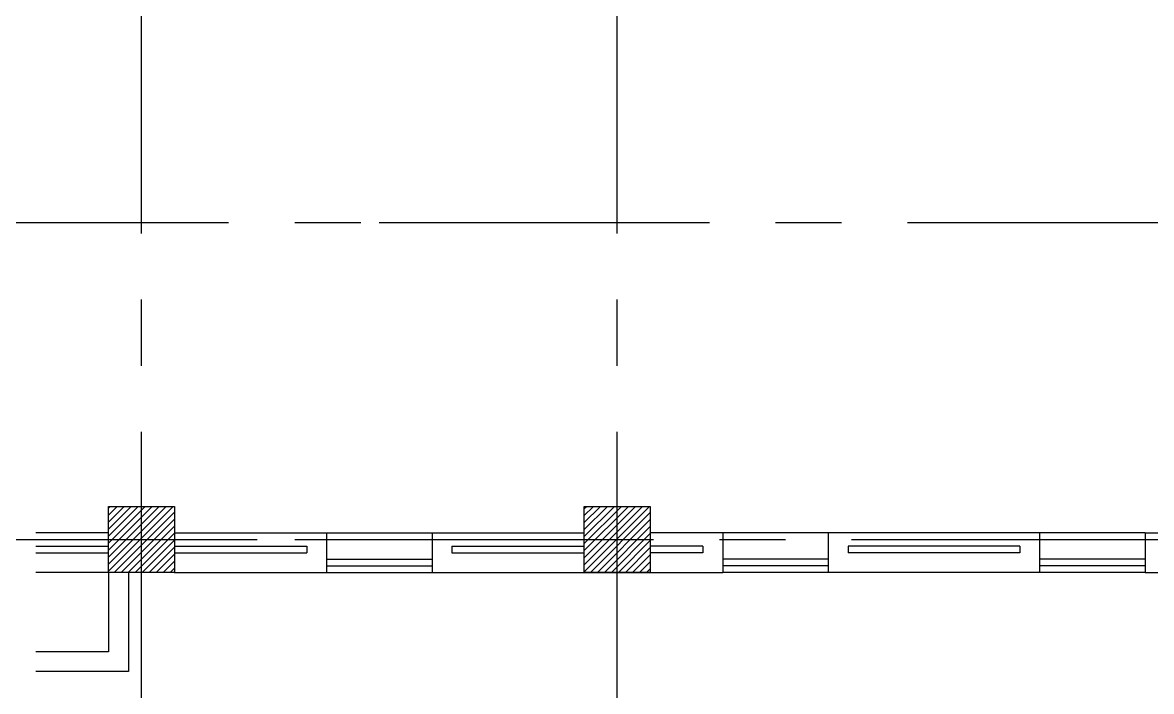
# Model space of a CAD drawing. Extents: x 417866029 to 417866302, y 43498045 to 43498122.
# Drawn here: x 417866034.5 to 417866043.05, y 43498109.04 to 43498114.1 of the extents above; entities that cross this region are included whole.
import ezdxf

# ---------------------------------------------------------------- set-up
doc = ezdxf.new("R2010")
doc.units = 0
doc.header["$MEASUREMENT"] = 0
doc.linetypes.add('CENTERX2', pattern=[4, 2.5, -0.5, 0.5, -0.5])
doc.layers.get('0').update_dxf_attribs({"linetype": 'CONTINUOUS'})
for name, color, linetype in [('AXES', 11, 'CENTERX2'), ('COL', 7, 'CONTINUOUS'), ('HAT', 11, 'CONTINUOUS'), ('INSUL', 9, 'CONTINUOUS'), ('WALL', 9, 'CONTINUOUS'), ('WIN', 9, 'CONTINUOUS')]:
    doc.layers.add(name, color=color, linetype=linetype)

# ---------------------------------------------------------------- blocks, each defined once
blk = doc.blocks.new('*X51')
at = {"color": 0}
for p, q in [((80579.2, 177099.3), (81069.7, 177589.7)), ((80579.2, 177152.3), (81016.6, 177589.7)), ((80579.2, 177205.4), (80963.6, 177589.7)), ((80579.2, 177258.4), (80910.6, 177589.7)), ((80579.2, 177311.4), (80857.5, 177589.7)), ((80579.2, 177364.5), (80804.5, 177589.7)), ((80579.2, 177417.5), (80751.5, 177589.7)), ((80579.2, 177470.5), (80698.4, 177589.7)), ((80579.2, 177523.6), (80645.4, 177589.7)), ((80579.2, 177576.6), (80592.4, 177589.7)), ((80622.7, 177089.7), (81079.2, 177546.3)), ((80675.7, 177089.7), (81079.2, 177493.2)), ((80728.8, 177089.7), (81079.2, 177440.2)), ((80781.8, 177089.7), (81079.2, 177387.2)), ((80834.8, 177089.7), (81079.2, 177334.1)), ((80887.9, 177089.7), (81079.2, 177281.1)), ((80940.9, 177089.7), (81079.2, 177228.1)), ((80993.9, 177089.7), (81079.2, 177175)), ((81047, 177089.7), (81079.2, 177122))]:
    blk.add_line(p, q, dxfattribs=at)
blk = doc.blocks.new('*X50')
at = {"color": 0}
for p, q in [((84179.2, 177093.1), (84675.9, 177589.7)), ((84179.2, 177146.1), (84622.9, 177589.7)), ((84179.2, 177199.1), (84569.8, 177589.7)), ((84179.2, 177252.2), (84516.8, 177589.7)), ((84179.2, 177305.2), (84463.8, 177589.7)), ((84179.2, 177358.2), (84410.7, 177589.7)), ((84179.2, 177411.3), (84357.7, 177589.7)), ((84179.2, 177464.3), (84304.7, 177589.7)), ((84179.2, 177517.3), (84251.6, 177589.7)), ((84179.2, 177570.4), (84198.6, 177589.7)), ((84228.9, 177089.7), (84679.2, 177540)), ((84282, 177089.7), (84679.2, 177487)), ((84335, 177089.7), (84679.2, 177434)), ((84388, 177089.7), (84679.2, 177380.9)), ((84441.1, 177089.7), (84679.2, 177327.9)), ((84494.1, 177089.7), (84679.2, 177274.9)), ((84547.1, 177089.7), (84679.2, 177221.8)), ((84600.2, 177089.7), (84679.2, 177168.8)), ((84653.2, 177089.7), (84679.2, 177115.8))]:
    blk.add_line(p, q, dxfattribs=at)

msp = doc.modelspace()

# ---------------------------------------------------------------- linework, layer by layer
at = {"layer": 'AXES'}
for p, q in [((417866035.4035, 43498044.5064), (417866035.4035, 43498121.7771)), ((417866035.4035, 43498044.5064), (417866035.4035, 43498121.7771)), ((417866039.0035, 43498044.5064), (417866039.0035, 43498121.7771)), ((417866039.0035, 43498044.5064), (417866039.0035, 43498121.7771)), ((417866029.5626, 43498112.5907), (417866037.2035, 43498112.5907)), ((417866037.2035, 43498112.5907), (417866053.4035, 43498112.5907)), ((417866029.5626, 43498110.1907), (417866037.2035, 43498110.1907)), ((417866032.7785, 43498110.1907), (417866103.1626, 43498110.1907))]:
    msp.add_line(p, q, dxfattribs=at)
at = {"layer": 'COL'}
for points in [[(417866035.1535, 43498109.9407), (417866035.1535, 43498110.4407), (417866035.6535, 43498110.4407), (417866035.6535, 43498109.9407)], [(417866035.1535, 43498109.9407), (417866035.1535, 43498110.4407), (417866035.6535, 43498110.4407), (417866035.6535, 43498109.9407)], [(417866038.7535, 43498109.9407), (417866038.7535, 43498110.4407), (417866039.2535, 43498110.4407), (417866039.2535, 43498109.9407)]]:
    msp.add_lwpolyline(points, close=True, dxfattribs=at)
at = {"layer": 'INSUL'}
for p, q in [((417866034.6028, 43498110.1407), (417866035.1535, 43498110.1407)), ((417866034.6028, 43498110.1407), (417866035.1535, 43498110.1407)), ((417866035.6535, 43498110.1407), (417866036.6535, 43498110.1407)), ((417866036.6535, 43498110.1407), (417866036.6535, 43498110.0907)), ((417866036.6535, 43498110.1407), (417866036.6535, 43498110.0907)), ((417866037.7535, 43498110.1407), (417866037.7535, 43498110.0907)), ((417866037.7535, 43498110.1407), (417866038.7535, 43498110.1407)), ((417866037.7535, 43498110.1407), (417866037.7535, 43498110.0907)), ((417866037.7535, 43498110.1407), (417866038.7535, 43498110.1407)), ((417866038.4035, 43498110.1407), (417866038.7535, 43498110.1407)), ((417866038.4035, 43498110.1407), (417866038.7535, 43498110.1407)), ((417866039.6535, 43498110.1407), (417866039.2535, 43498110.1407)), ((417866039.6535, 43498110.1407), (417866039.6535, 43498110.0907)), ((417866039.6535, 43498110.1407), (417866039.6535, 43498110.0907)), ((417866040.7535, 43498110.1407), (417866040.7535, 43498110.0907)), ((417866042.0535, 43498110.1407), (417866040.7535, 43498110.1407)), ((417866042.0535, 43498110.1407), (417866042.0535, 43498110.0907)), ((417866034.6028, 43498110.0907), (417866035.1535, 43498110.0907)), ((417866034.6028, 43498110.0907), (417866035.1535, 43498110.0907)), ((417866035.6535, 43498110.0907), (417866036.6535, 43498110.0907)), ((417866037.7535, 43498110.0907), (417866038.7535, 43498110.0907)), ((417866037.7535, 43498110.0907), (417866038.7535, 43498110.0907)), ((417866038.4035, 43498110.0907), (417866038.7535, 43498110.0907)), ((417866038.4035, 43498110.0907), (417866038.7535, 43498110.0907)), ((417866039.6535, 43498110.0907), (417866039.2535, 43498110.0907)), ((417866042.0535, 43498110.0907), (417866040.7535, 43498110.0907))]:
    msp.add_line(p, q, dxfattribs=at)
at = {"layer": 'WALL'}
for p, q in [((417866035.1535, 43498110.2407), (417866034.6028, 43498110.2407)), ((417866035.1535, 43498110.2407), (417866034.6028, 43498110.2407)), ((417866035.6535, 43498110.2407), (417866036.8035, 43498110.2407)), ((417866036.8035, 43498110.2407), (417866036.8035, 43498109.9407)), ((417866037.6035, 43498110.2407), (417866038.7535, 43498110.2407)), ((417866037.6035, 43498110.2407), (417866037.6035, 43498109.9407)), ((417866039.6035, 43498110.2407), (417866039.2535, 43498110.2407)), ((417866039.8035, 43498110.2407), (417866039.2535, 43498110.2407)), ((417866039.6035, 43498110.2407), (417866039.2535, 43498110.2407)), ((417866039.8035, 43498110.2407), (417866039.8035, 43498109.9407)), ((417866040.6035, 43498110.2407), (417866040.6035, 43498109.9407)), ((417866042.2035, 43498110.2407), (417866040.6035, 43498110.2407)), ((417866042.2035, 43498110.2407), (417866042.2035, 43498109.9407)), ((417866043.0035, 43498110.2407), (417866045.9535, 43498110.2407)), ((417866043.0035, 43498110.2407), (417866043.0035, 43498109.9407)), ((417866035.1535, 43498109.9407), (417866034.6028, 43498109.9407)), ((417866035.1535, 43498109.9407), (417866034.6028, 43498109.9407)), ((417866035.1535, 43498109.9407), (417866035.1535, 43498109.3407)), ((417866035.3035, 43498109.9407), (417866035.3035, 43498109.1907)), ((417866035.6535, 43498109.9407), (417866036.8035, 43498109.9407)), ((417866037.6035, 43498109.9407), (417866039.8035, 43498109.9407)), ((417866042.2035, 43498109.9407), (417866040.6035, 43498109.9407)), ((417866043.0035, 43498109.9407), (417866043.5785, 43498109.9407)), ((417866035.1535, 43498109.3407), (417866034.6028, 43498109.3407)), ((417866035.3035, 43498109.1907), (417866034.6028, 43498109.1907))]:
    msp.add_line(p, q, dxfattribs=at)
at = {"layer": 'WIN'}
for p, q in [((417866036.8035, 43498110.2407), (417866037.6035, 43498110.2407)), ((417866040.6035, 43498110.2407), (417866039.8035, 43498110.2407)), ((417866039.905, 43498110.2407), (417866039.8035, 43498110.2407)), ((417866043.0035, 43498110.2407), (417866042.2035, 43498110.2407)), ((417866036.8035, 43498110.0407), (417866037.6035, 43498110.0407)), ((417866040.6035, 43498110.0407), (417866039.8035, 43498110.0407)), ((417866043.0035, 43498110.0407), (417866042.2035, 43498110.0407)), ((417866036.8035, 43498109.9907), (417866037.6035, 43498109.9907)), ((417866040.6035, 43498109.9907), (417866039.8035, 43498109.9907)), ((417866043.0035, 43498109.9907), (417866042.2035, 43498109.9907)), ((417866036.8035, 43498109.9407), (417866037.6035, 43498109.9407)), ((417866040.6035, 43498109.9407), (417866039.8035, 43498109.9407)), ((417866043.0035, 43498109.9407), (417866042.2035, 43498109.9407))]:
    msp.add_line(p, q, dxfattribs=at)

# ---------------------------------------------------------------- block references
at = {"layer": 'HAT', "xscale": 0.0009999871253967285, "yscale": 0.001000002026557922, "zscale": 0.001}
for name in ['*X51', '*X50']:
    msp.add_blockref(name, (417865954.5742, 43497932.851), dxfattribs=at)

doc.saveas('drawing.dxf')
